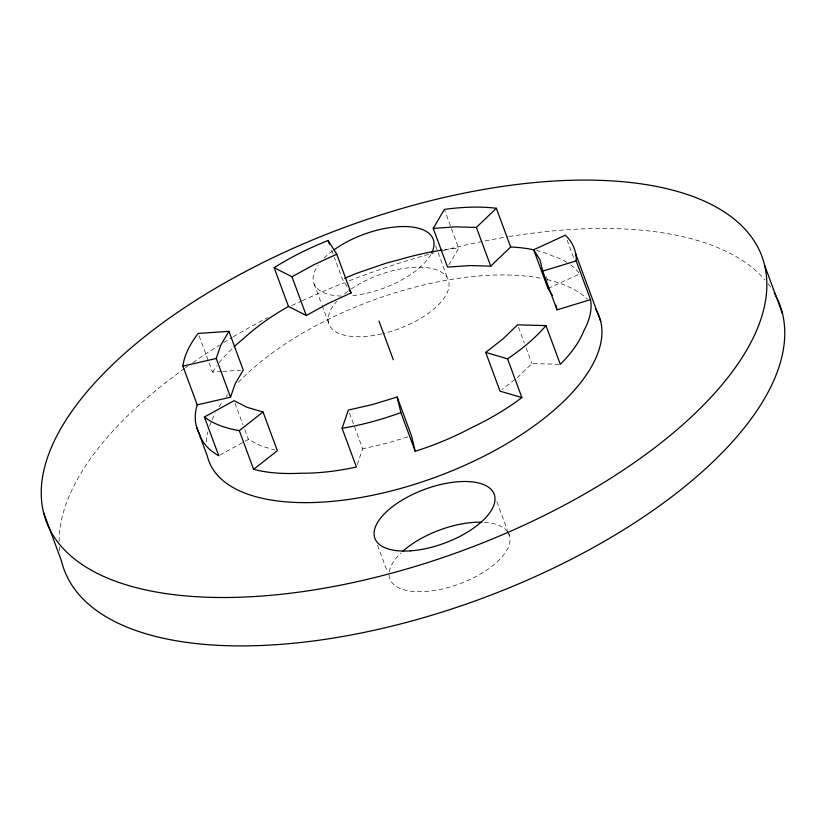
<?xml version="1.0" encoding="UTF-8"?>
<svg xmlns="http://www.w3.org/2000/svg" width="826" height="826" viewBox="0 0 826 826"><rect width="100%" height="100%" fill="white"/><g stroke="black" fill="none" stroke-linecap="round" stroke-linejoin="round"><path stroke-width="0.62" stroke-dasharray="4.13 3.1" d="M357.255 464.594L362.686 448.797L349.253 412.494M448.807 265.001L458.678 248.151L444.357 209.432M559.006 364.287L531.923 363.554L517.365 377.544L501.96 389.624M219.83 455.105L244 441.827M245.095 441.218L248.399 439.411L261.398 446.03L274.893 449.994M547.989 288.501L579.645 273.922A156.145 70.406 -20.3 0 0 567.999 263.102M407.807 436.861L387.012 443.201L362.686 448.797M199.076 335.852L212.509 372.154L221.471 371.535M222.752 371.452L240.665 370.224M347.085 286.622L342.429 279.26L334.375 257.475M567.111 240.046L574.277 259.405M546.244 276.71L547.586 280.344M518.501 327.251L524.314 342.986M526.11 347.818L531.923 363.554M435.643 245.869L448.022 279.353M496.849 501.692L507.463 530.385M507.907 531.583L509.673 536.363M331.68 250.216L333.921 256.267M314.128 283.927L321.655 304.257M322.088 305.455L329.171 324.587M377.534 545.232L387.27 571.54M234.966 403.109L243.02 424.894M244.816 429.726L248.399 439.411M206.293 441.714A208.131 93.844 -20.3 0 1 207.832 432.215M209.639 426.092A208.131 93.844 -20.3 0 1 211.724 420.692M212.199 419.598A208.131 93.844 -20.3 0 1 215.441 412.979M219.117 406.691A208.131 93.844 -20.3 0 1 223.092 400.724M226.025 396.728A208.131 93.844 -20.3 0 1 227.573 394.735M238.373 382.324A208.131 93.844 -20.3 0 1 542.269 278.538M547.173 279.601A208.131 93.844 -20.3 0 1 587.431 299.115M566.904 262.41A156.145 70.406 -20.3 0 0 552.212 255.833A156.145 70.406 -20.3 0 0 536.559 250.474M444.729 249.71A156.145 70.406 -20.3 0 1 458.678 248.151M212.509 372.154A156.145 70.406 -20.3 0 1 217.001 365.577M219.169 362.759A156.145 70.406 -20.3 0 1 233.2 347.622M430.904 254.429A63.592 28.673 -20.3 0 1 349.914 295.853M341.334 296.069A63.592 28.673 -20.3 0 1 318.155 265.115M324.06 258.187A63.592 28.673 -20.3 0 1 332.238 251.145M59.637 550.674A381.571 172.045 -20.3 0 1 59.307 546.812M59.131 541.598A381.571 172.045 -20.3 0 1 184.539 368.448M185.571 367.715A381.571 172.045 -20.3 0 1 187.636 366.238M192.871 362.573A381.571 172.045 -20.3 0 1 219.396 345.165M223.681 342.522A381.571 172.045 -20.3 0 1 232.364 337.287M233.459 336.647A381.571 172.045 -20.3 0 1 267.934 317.535M292.012 305.517A381.571 172.045 -20.3 0 1 301.149 301.222M302.306 300.695A381.571 172.045 -20.3 0 1 344.463 282.657M349.222 280.788A381.571 172.045 -20.3 0 1 434.104 252.88M442.839 250.577A381.571 172.045 -20.3 0 1 507.887 236.773M509.126 236.566A381.571 172.045 -20.3 0 1 765 279.921M768.128 283.762A381.571 172.045 -20.3 0 1 772.32 289.75M351.195 288.997A63.592 28.673 -20.3 0 1 446.608 276.824A63.592 28.673 -20.3 0 1 382.892 333.632M381.767 333.89A63.592 28.673 -20.3 0 1 336.647 301.438M344.535 293.953A63.592 28.673 -20.3 0 1 349.202 290.391M508.548 533.348A63.592 28.673 -20.3 0 1 456.282 584.984A63.592 28.673 -20.3 0 1 389.108 574.246M389.283 571.943A63.592 28.673 -20.3 0 1 400.961 552.945M484.315 522.3A63.592 28.673 -20.3 0 1 508 532.419"/><path stroke-width="1.24" d="M197.218 404.864L230.537 397.203L216.216 358.484L220.79 345.175L228.905 331.329L198.188 333.436A156.145 70.406 -20.3 0 0 182.897 366.145L197.218 404.864A156.145 70.406 -20.3 0 0 199.365 433.567A156.145 70.406 -20.3 0 0 218.735 455.715L204.414 416.996L234.068 400.693L247.077 407.311L263.029 411.998L277.35 450.717L253.613 469.333L239.292 430.614A156.145 70.406 -20.3 0 1 204.414 416.996M230.537 397.203L235.111 383.894L243.226 370.048L228.905 331.329M253.613 469.333A156.145 70.406 -20.3 0 0 300.912 473.215A156.145 70.406 -20.3 0 0 356.419 467.02L342.088 428.302L348.355 410.078L372.691 404.482L397.151 397.027L411.482 435.736L415.199 451.295A156.145 70.406 -20.3 0 0 472.038 427.434A156.145 70.406 -20.3 0 0 521.877 397.564L507.556 358.835L485.709 352.423L503.044 338.825L517.603 324.835L545.976 325.609L560.296 364.328A156.145 70.406 -20.3 0 0 583.879 330.689A156.145 70.406 -20.3 0 0 590.528 299.631L576.197 260.913A156.145 70.406 -20.3 0 0 565.325 235.204L533.668 249.782L547.989 288.501L552.408 295.491M510.664 246.984L490.727 266.137L470.004 265.569L447.568 267.108L433.247 228.399L444.357 209.432A156.145 70.406 -20.3 0 1 496.333 208.266L510.664 246.984A156.145 70.406 -20.3 0 1 534.133 249.906M433.247 228.399L455.684 226.861L476.395 227.429L496.333 208.266M239.292 430.614L263.029 411.998M274.16 267.707L291.97 276.772L313.632 264.867L336.75 254.212L351.071 292.931L327.953 303.586L306.291 315.491L288.48 306.425L274.16 267.707A156.145 70.406 -20.3 0 1 328.108 240.542L336.75 254.212M344.628 278.341L356.718 273.261L386.114 263.195L400.889 259.24A156.145 70.406 -20.3 0 1 442.261 250.071M590.528 299.631L557.023 309.853L542.692 271.135L576.197 260.913M182.897 366.145L216.216 358.484M521.877 397.564L500.029 391.142L485.709 352.423M533.668 249.782L539.977 259.777L542.692 271.135M349.078 289.781L351.071 292.931M764.628 265.342A381.571 172.045 -20.3 0 1 258.61 596.269A381.571 172.045 -20.3 0 1 188.906 304.794A381.571 172.045 -20.3 0 1 764.628 265.342L782.532 313.735M575.66 253.696L600.729 321.459M476.395 227.429L490.727 266.137M378.979 321.046L393.31 359.764M397.151 397.027L400.878 412.577L415.199 451.295M328.108 240.542L329.45 244.166M291.97 276.772L306.291 315.491M196.629 427.104L207.367 456.148A208.131 93.844 -20.3 0 0 440.64 475.301A208.131 93.844 -20.3 0 0 595.257 308.532M43.468 512.265L61.372 560.658A381.571 172.045 -20.3 0 0 485.698 597.043A381.571 172.045 -20.3 0 0 774.189 292.827M555.929 305.31L557.023 309.853M545.976 325.609A156.145 70.406 -20.3 0 1 507.556 358.835M288.48 306.425A156.145 70.406 -20.3 0 0 243.856 338.34A156.145 70.406 -20.3 0 0 234.202 346.693M400.878 412.577A156.145 70.406 -20.3 0 1 342.088 428.302M334.158 249.731A63.592 28.673 -20.3 0 1 405.783 226.561A63.592 28.673 -20.3 0 1 431.946 252.405M402.541 551.479A63.592 28.673 -20.3 0 1 481.806 522.187M410.295 550.859A63.592 28.673 -20.3 0 0 494.64 495.714A63.592 28.673 -20.3 0 0 398.679 502.28A63.592 28.673 -20.3 0 0 410.295 550.859"/></g></svg>
